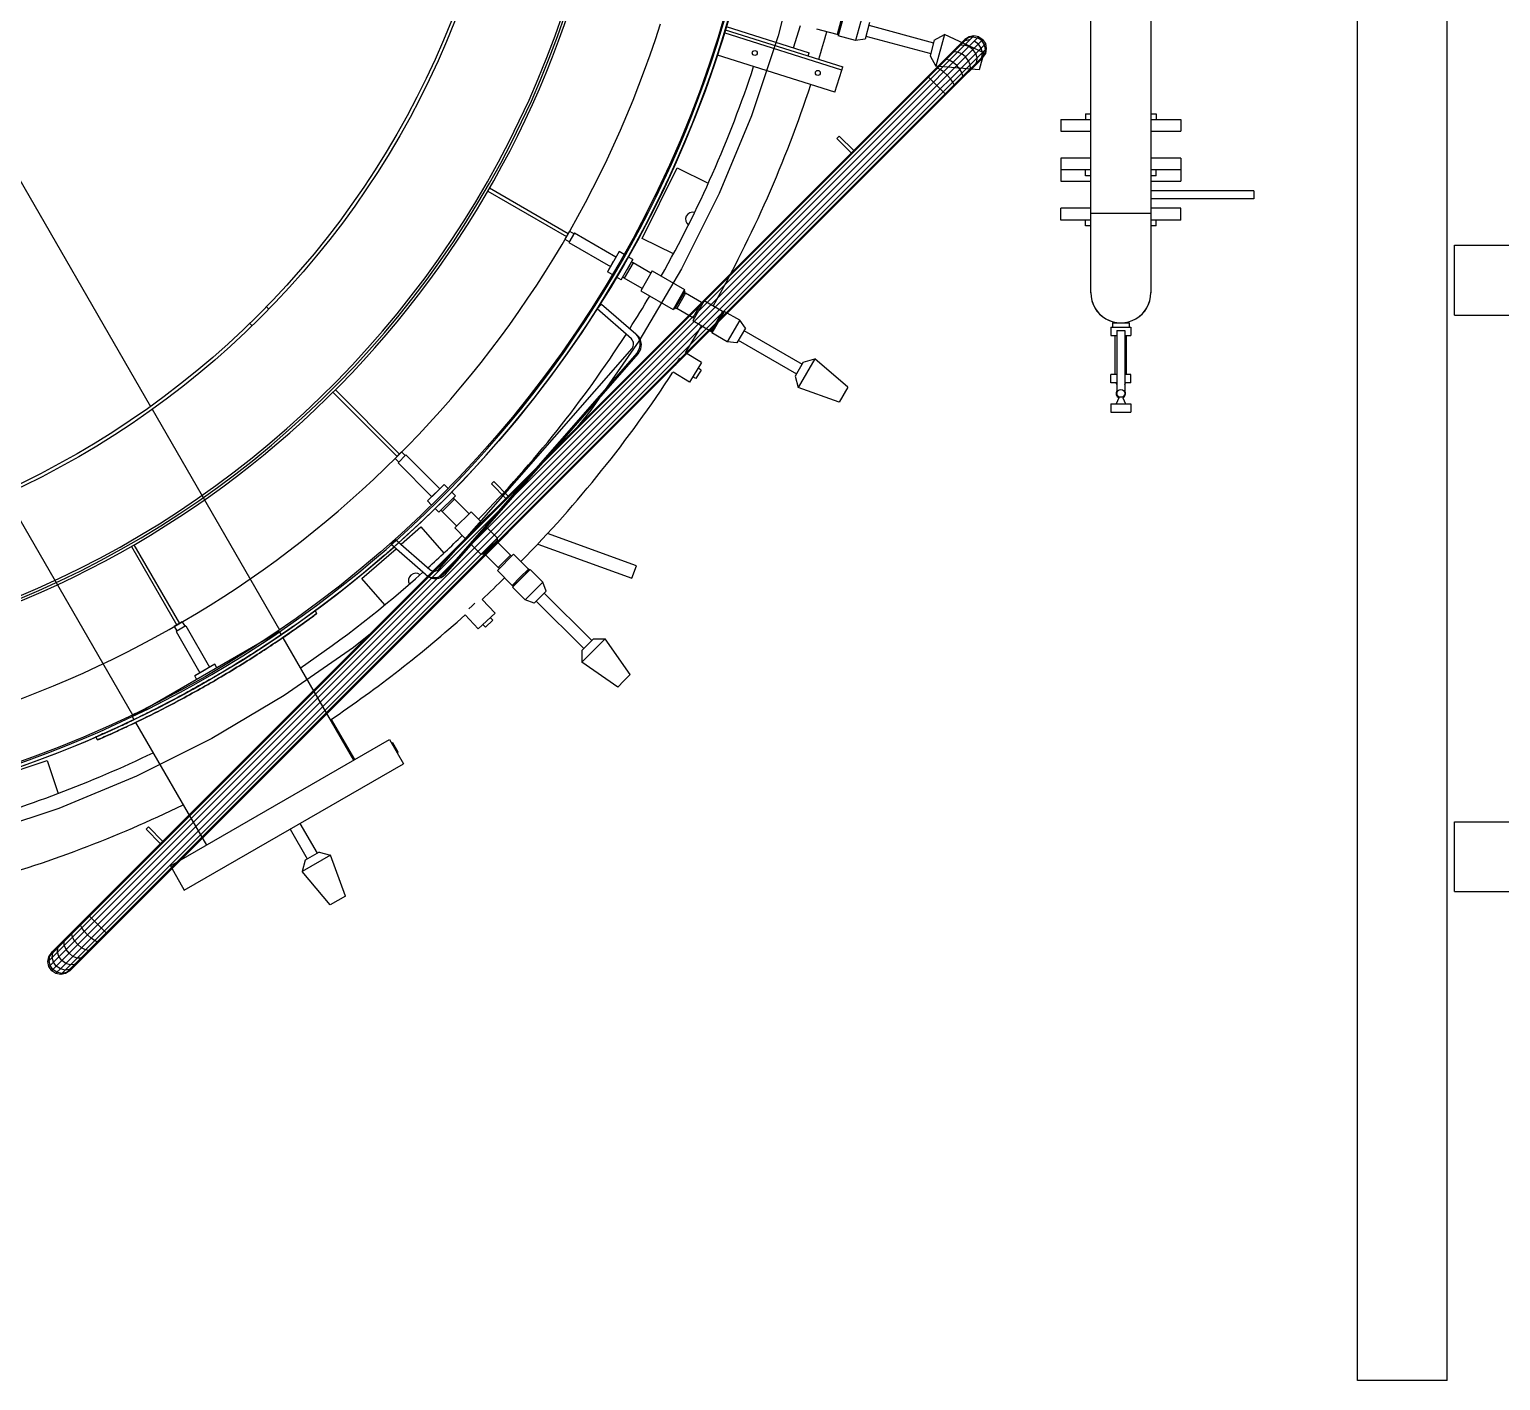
# Model space of a CAD drawing. Header units: metres. Extents: x 0 to 63075, y 0 to 44550.
# Drawn here: x 52849.9 to 53271.5, y 38538.7 to 38925.9 of the extents above; entities that cross this region are included whole.
import ezdxf

# ---------------------------------------------------------------- set-up
doc = ezdxf.new("R2010")
doc.units = ezdxf.units.M
doc.header["$LTSCALE"] = 75
for name, color, linetype in [('GSB', 7, 'Continuous'), ('ML6', 1, 'Continuous'), ('SDM', 7, 'Continuous'), ('SL1', 8, 'Continuous')]:
    doc.layers.add(name, color=color, linetype=linetype)
doc.styles.add('ROMANS', font='ROMANS.SHX')
doc.dimstyles.new('75___1-75', dxfattribs={"dimscale": 75, "dimtxt": 2.5, "dimasz": 2, "dimexe": 1.5, "dimexo": 1, "dimgap": 0.5, "dimtad": 1, "dimdec": 0, "dimzin": 12, "dimtxsty": 'ROMANS', "dimcen": 0, "dimclrd": 256, "dimclre": 256, "dimclrt": 3, "dimazin": 3, "dimtfac": 1, "dimtdec": 0, "dimtmove": 0, "dimatfit": 0, "dimfxl": 1, "dimlwd": -1, "dimlwe": -1, "dimarcsym": 0})

# ---------------------------------------------------------------- blocks, each defined once
blk = doc.blocks.new('A$C6bae614f')
at = {"layer": 'SL1'}
for p, q in [((368240.1, 35058.1), (368240.1, 33530)), ((368634.5, 31454.4), (368634.6, 34554.4)), ((368805.5, 31454.4), (368805.6, 34554.4)), ((368125.8, 33530), (368125.8, 34502.4)), ((365741.2, 34335.5), (366331.2, 33313.4)), ((367568.6, 34176.2), (367528.9, 34020.6)), ((367652.8, 34065.6), (367641.4, 34023.1)), ((367656.2, 34066.6), (367643.8, 34020.5)), ((367655.2, 34064.9), (367643.8, 34022.5)), ((367689.2, 34057.8), (367676.8, 34011.6)), ((367428.2, 34032.2), (367426.2, 34026.1)), ((367428, 34032.2), (367652.3, 33961.5)), ((367429.8, 34038.3), (367588.2, 33988.4)), ((367558.2, 33997.8), (367571.6, 34040.2)), ((367641.4, 34023.1), (367602.7, 34033.4)), ((367703.3, 34046.2), (367694.9, 34014.6)), ((367701.9, 34040.7), (367825.6, 34007.6)), ((367426.2, 34026.1), (367412.9, 33983.7)), ((367650.4, 33955.4), (367426.2, 34026.1)), ((367528.9, 34020.6), (367478.2, 33868.2)), ((367643.8, 34022.5), (367641.4, 34023.1)), ((367643.8, 34022.5), (367643.8, 34020.5)), ((367676.8, 34011.6), (367643.8, 34020.5)), ((367694.9, 34014.6), (367676.8, 34011.6)), ((367696.3, 34020.1), (367820.1, 33986.9)), ((367826.9, 34012.2), (367818.8, 33982.2)), ((367826.9, 34012.2), (367846.4, 34023.5)), ((367846.4, 34023.5), (367830.1, 33962.7)), ((367830.3, 33958.8), (367883.5, 34012)), ((367833.1, 33958.9), (367891.2, 34017.1)), ((367838, 33956.4), (367900.4, 34018.8)), ((367844.5, 33951.7), (367909.7, 34016.9)), ((367921.6, 33988.2), (367846.4, 34023.5)), ((367851.4, 33945.4), (367919.8, 34013.8)), ((367876.3, 34002.2), (367869.8, 33998.3)), ((367884.4, 34002.8), (367876.3, 34002.2)), ((367885.5, 34011.4), (367878.2, 34006.8)), ((367883.5, 34012), (367881.3, 34008.7)), ((367884.5, 34012.7), (367882.3, 34009.3)), ((367883.5, 34012), (367891.2, 34017.1)), ((367883.5, 34012), (367885.2, 34013.8)), ((367892.9, 34000.1), (367884.4, 34002.8)), ((367893.2, 34019), (367885.2, 34013.8)), ((367894.3, 34012.7), (367885.5, 34011.4)), ((367891.2, 34017.1), (367893.2, 34019)), ((367900.4, 34018.8), (367891.2, 34017.1)), ((367900.6, 33994.6), (367892.9, 34000.1)), ((367902.5, 34020.9), (367893.2, 34019)), ((367900.4, 34018.8), (367902.5, 34020.9)), ((367900.4, 34018.8), (367909.7, 34016.9)), ((367911.8, 34019), (367902.5, 34020.9)), ((367911, 34005), (367903.3, 34010.5)), ((367909.7, 34016.9), (367911.8, 34019)), ((367917.5, 34011.5), (367909.7, 34016.9)), ((367916.5, 33997.3), (367911, 34005)), ((367911.8, 34019), (367919.8, 34013.8)), ((367922.9, 34003.7), (367916.5, 33997.3)), ((367922.9, 34003.7), (367917.5, 34011.5)), ((367925, 34005.8), (367919.8, 34013.8)), ((367922.9, 34003.7), (367925, 34005.8)), ((367924.8, 33994.4), (367922.9, 34003.7)), ((367926.9, 33996.5), (367925, 34005.8)), ((367637, 33913.1), (367412.9, 33983.7)), ((367586.3, 33982.3), (367588.2, 33988.4)), ((367818.8, 33982.2), (367830.1, 33962.7)), ((367849.4, 33975.3), (367845.2, 33973.7)), ((367855.6, 33974), (367849.4, 33975.3)), ((367862.8, 33970), (367855.6, 33974)), ((367906.1, 33986.9), (367857.7, 33938.5)), ((367864.1, 33989.9), (367858.6, 33987.1)), ((367862.4, 33932), (367926.9, 33996.5)), ((367871.3, 33989.7), (367864.1, 33989.9)), ((367864.8, 33924.3), (367918, 33977.5)), ((367864.9, 33927.1), (367923.1, 33985.2)), ((367879.2, 33986.4), (367871.3, 33989.7)), ((367886.6, 33980.6), (367879.2, 33986.4)), ((367892.4, 33973.2), (367886.6, 33980.6)), ((367895.7, 33965.3), (367892.4, 33973.2)), ((367906.1, 33986.9), (367900.6, 33994.6)), ((367916.5, 33997.3), (367906.1, 33986.9)), ((367908.8, 33978.4), (367906.1, 33986.9)), ((367908.2, 33970.3), (367908.8, 33978.4)), ((367912.8, 33972.2), (367917.4, 33979.5)), ((367921.6, 33988.2), (367912.9, 33955.7)), ((367918.7, 33988.3), (367916.5, 33997.3)), ((367917.4, 33979.5), (367918.7, 33988.3)), ((367918, 33977.5), (367923.1, 33985.2)), ((367918, 33977.5), (367919.8, 33979.2)), ((367919.8, 33979.2), (367925, 33987.2)), ((367923.1, 33985.2), (367924.8, 33994.4)), ((367923.1, 33985.2), (367925, 33987.2)), ((367925, 33987.2), (367926.9, 33996.5)), ((367637, 33913.1), (367650.4, 33955.4)), ((367650.4, 33955.4), (367652.3, 33961.5)), ((367830.3, 33958.8), (367814.5, 33943)), ((367833.1, 33958.9), (367815.8, 33941.7)), ((367838, 33956.4), (367819.6, 33938)), ((367844.5, 33951.7), (367825.2, 33932.4)), ((367912.9, 33955.7), (367830.1, 33962.7)), ((367833.1, 33958.9), (367830.3, 33958.8)), ((367851.4, 33945.4), (367831.8, 33925.8)), ((367838, 33956.4), (367833.1, 33958.9)), ((367844.5, 33951.7), (367838, 33956.4)), ((367851.4, 33945.4), (367844.5, 33951.7)), ((367857.7, 33938.5), (367851.4, 33945.4)), ((367870, 33964), (367862.8, 33970)), ((367876, 33956.8), (367870, 33964)), ((367880, 33949.6), (367876, 33956.8)), ((367881.3, 33943.4), (367880, 33949.6)), ((367893.1, 33952.6), (367895.9, 33958.1)), ((367895.9, 33958.1), (367895.7, 33965.3)), ((367904.3, 33963.8), (367908.2, 33970.3)), ((366139.4, 32246.8), (367825.2, 33932.4)), ((366144.3, 32273), (367814.5, 33943)), ((366144.9, 32270.9), (367815.8, 33941.7)), ((366153.5, 32272), (367819.6, 33938)), ((367838.4, 33919.2), (366159.1, 32240)), ((366161.8, 32255.9), (367831.8, 33925.8)), ((367815.8, 33941.7), (367814.5, 33943)), ((367819.6, 33938), (367815.8, 33941.7)), ((367844, 33913.6), (367819.6, 33938)), ((367857.7, 33938.5), (367838.4, 33919.2)), ((367862.4, 33932), (367844, 33913.6)), ((367864.9, 33927.1), (367847.7, 33909.9)), ((367849, 33908.5), (367864.8, 33924.3)), ((367862.4, 33932), (367857.7, 33938.5)), ((367864.9, 33927.1), (367862.4, 33932)), ((367864.8, 33924.3), (367864.9, 33927.1)), ((367879.7, 33939.2), (367881.3, 33943.4)), ((367844, 33913.6), (366159.8, 32229.5)), ((366171.1, 32233.3), (367847.7, 33909.9)), ((366178.8, 32238.4), (367849, 33908.5)), ((367847.7, 33909.9), (367844, 33913.6)), ((367849, 33908.5), (367847.7, 33909.9)), ((367478.2, 33868.2), (367416.7, 33719.8)), ((368068.6, 33861), (368125.8, 33861)), ((368068.6, 33861), (368068.6, 33838.6)), ((368115.5, 33871.9), (368125.8, 33871.9)), ((368115.5, 33871.9), (368115.5, 33861)), ((368240.1, 33871.9), (368250.4, 33871.9)), ((368240.1, 33861), (368297.2, 33861)), ((368250.4, 33871.9), (368250.4, 33861)), ((368297.2, 33861), (368297.2, 33838.6)), ((368068.6, 33838.6), (368125.8, 33838.6)), ((368240.1, 33838.6), (368297.2, 33838.6)), ((367645.5, 33829.3), (367641, 33824.8)), ((367641, 33824.8), (367668.6, 33797.1)), ((367673.1, 33801.6), (367645.5, 33829.3)), ((368125.8, 33787.1), (368068.6, 33787.1)), ((368068.6, 33787.1), (368068.6, 33743.1)), ((368297.2, 33787.1), (368240.1, 33787.1)), ((368297.2, 33787.1), (368297.2, 33743.1)), ((367269.6, 33634.1), (367336, 33768.6)), ((367336, 33768.6), (367395.7, 33739.2)), ((368125.8, 33764.7), (368068.6, 33764.7)), ((368115.5, 33753.8), (368115.5, 33764.7)), ((368125.8, 33753.8), (368115.5, 33753.8)), ((368297.2, 33764.7), (368240.1, 33764.7)), ((368250.4, 33753.8), (368240.1, 33753.8)), ((368250.4, 33753.8), (368250.4, 33764.7)), ((366974.9, 33724.2), (367125.2, 33637.5)), ((367128.3, 33643), (366978.1, 33729.7)), ((367416.7, 33719.8), (367344.8, 33576.2)), ((368068.6, 33743.1), (368125.8, 33743.1)), ((368240.1, 33743.1), (368297.2, 33743.1)), ((368436.9, 33724.8), (368240.1, 33724.8)), ((368436.9, 33724.8), (368436.9, 33709.8)), ((368125.8, 33691.5), (368068.6, 33691.5)), ((368068.6, 33669.2), (368068.6, 33691.5)), ((368436.9, 33709.8), (368240.1, 33709.8)), ((368297.2, 33691.5), (368240.1, 33691.5)), ((368297.2, 33669.2), (368297.2, 33691.5)), ((368125.8, 33669.2), (368068.6, 33669.2)), ((368115.5, 33658.2), (368115.5, 33669.2)), ((368125.8, 33682), (368240.1, 33682)), ((368297.2, 33669.2), (368240.1, 33669.2)), ((368250.4, 33658.2), (368250.4, 33669.2)), ((367130.8, 33648), (367122.1, 33632.8)), ((367140.5, 33644.6), (367129.8, 33626.2)), ((367130.8, 33648), (367139.5, 33643)), ((367140.5, 33644.6), (367219.5, 33599)), ((368125.8, 33658.2), (368115.5, 33658.2)), ((368250.4, 33658.2), (368240.1, 33658.2)), ((367122.1, 33632.8), (367130.7, 33627.8)), ((367129.8, 33626.2), (367208.9, 33580.5)), ((367225.3, 33609), (367203.1, 33570.5)), ((367234.8, 33603.6), (367225.3, 33609)), ((367329.3, 33604.6), (367269.6, 33634.1)), ((368820, 33620.9), (369310.5, 33620.9)), ((368820, 33487.9), (368820, 33620.9)), ((367214.2, 33589.7), (367203.1, 33570.5)), ((367229.5, 33555.2), (367251.8, 33593.7)), ((367252, 33587.2), (367235.3, 33558.3)), ((367251.8, 33593.7), (367240.6, 33574.5)), ((367251.8, 33593.7), (367243, 33598.8)), ((367252, 33587.2), (367249, 33589)), ((367251.8, 33593.7), (367251.8, 33593.7)), ((367286, 33567.6), (367252, 33587.2)), ((367212.5, 33565), (367203.1, 33570.5)), ((367203.1, 33570.5), (367203.1, 33570.5)), ((367229.5, 33555.2), (367220.7, 33560.3)), ((367235.3, 33558.3), (367232.3, 33560)), ((367269.3, 33538.7), (367235.3, 33558.3)), ((367344.8, 33576.2), (367262.9, 33438)), ((367288.5, 33572.1), (367266.7, 33534.2)), ((367288.5, 33572.1), (367350.3, 33536.6)), ((367266.7, 33534.2), (367328.3, 33498.5)), ((367350.3, 33536.6), (367328.3, 33498.5)), ((367350.9, 33532.8), (367331.9, 33499.8)), ((367352.3, 33529.3), (367335.6, 33500.3)), ((367349.6, 33530.6), (367352.3, 33529.3)), ((367350.9, 33532.8), (367350.3, 33536.6)), ((367382.7, 33511.8), (367352.3, 33529.3)), ((366557, 33499.3), (366552.5, 33503.8)), ((367183.5, 33499.4), (367191.9, 33508.9)), ((367248.9, 33442.2), (367183.5, 33499.4)), ((367191.9, 33508.9), (367257.2, 33451.7)), ((367331.9, 33499.8), (367328.3, 33498.5)), ((367333.1, 33502), (367335.6, 33500.3)), ((367366, 33482.8), (367335.6, 33500.3)), ((367387.9, 33514.8), (367365.9, 33476.7)), ((367382.7, 33511.8), (367366, 33482.8)), ((367385.1, 33510), (367382.7, 33511.8)), ((367422.5, 33494.8), (367387.9, 33514.8)), ((367422.5, 33494.8), (367400.5, 33456.7)), ((367426.1, 33494.9), (367402.3, 33453.6)), ((367424.7, 33493.6), (367422.5, 33494.8)), ((367424.7, 33493.6), (367426.1, 33494.9)), ((367455.7, 33477.9), (367426.1, 33494.9)), ((366520.7, 33472), (366525.2, 33467.5)), ((367400.5, 33456.7), (367365.9, 33476.7)), ((367368.7, 33481.6), (367366, 33482.8)), ((367424.7, 33493.6), (367402.7, 33455.5)), ((367455.7, 33477.9), (367431.8, 33436.5)), ((367466.4, 33463), (367455.7, 33477.9)), ((368167, 33472.8), (368198.8, 33472.8)), ((368167, 33472.8), (368167, 33464.8)), ((368198.8, 33472.8), (368198.8, 33464.8)), ((368820, 33487.9), (369310.5, 33487.9)), ((367257.2, 33451.7), (367259.4, 33449.9)), ((367402.7, 33455.5), (367400.5, 33456.7)), ((367402.7, 33455.5), (367402.3, 33453.6)), ((367431.8, 33436.5), (367402.3, 33453.6)), ((367466.4, 33463), (367450, 33434.7)), ((367452.9, 33439.6), (367563.8, 33375.5)), ((367463.5, 33458.1), (367574.5, 33394.1)), ((368163.9, 33464.8), (368202, 33464.8)), ((368163.9, 33464.8), (368163.9, 33448.9)), ((368163.9, 33448.9), (368175.4, 33448.9)), ((368172.2, 33374.3), (368172.2, 33448.9)), ((368175.4, 33458.3), (368190.4, 33458.3)), ((368175.4, 33458.3), (368175.4, 33338.3)), ((368190.4, 33458.3), (368190.4, 33338.3)), ((368190.4, 33448.9), (368202, 33448.9)), ((368193.6, 33374.3), (368193.6, 33448.9)), ((368202, 33464.8), (368202, 33448.9)), ((366882.2, 33003.6), (367250.1, 33424.3)), ((367259.6, 33415.9), (366891.8, 32995.3)), ((366893.9, 32993.4), (367261.8, 33414)), ((367262.9, 33438), (367171.2, 33306.1)), ((367382.6, 33397.1), (367352, 33416)), ((367450, 33434.7), (367431.8, 33436.5)), ((367340.8, 33405.5), (367332.4, 33391.9)), ((367382.6, 33397.1), (367359.5, 33359.7)), ((367382.1, 33382.9), (367376.2, 33386.6)), ((367382.1, 33382.9), (367377, 33374.7)), ((367576.9, 33398.2), (367561.4, 33371.3)), ((367598.7, 33404.1), (367567.2, 33349.5)), ((367576.9, 33398.2), (367598.7, 33404.1)), ((367662.2, 33350.5), (367598.7, 33404.1)), ((367359.5, 33359.7), (367328.4, 33378.9)), ((367371.9, 33366.5), (367366, 33370.1)), ((367377, 33374.7), (367371.9, 33366.5)), ((367561.4, 33371.3), (367567.2, 33349.5)), ((368175.4, 33374.3), (368163.9, 33374.3)), ((368163.9, 33358.5), (368163.9, 33374.3)), ((368175.4, 33358.5), (368163.9, 33358.5)), ((368175.4, 33355.4), (368174, 33358.5)), ((368202, 33374.3), (368190.4, 33374.3)), ((368202, 33358.5), (368190.4, 33358.5)), ((368190.4, 33355.4), (368191.8, 33358.5)), ((368202, 33358.5), (368202, 33374.3)), ((366679.4, 33340.6), (366802.1, 33217.9)), ((366806.6, 33222.4), (366683.9, 33345.1)), ((367645.4, 33321.4), (367567.2, 33349.5)), ((367662.2, 33350.5), (367645.4, 33321.4)), ((368179.3, 33330.1), (368174, 33318.2)), ((368186.5, 33330.1), (368191.8, 33318.2)), ((366334.4, 33307.9), (366577.4, 32887)), ((367171.2, 33306.1), (367145.1, 33273.6)), ((368163.9, 33318.2), (368202, 33318.2)), ((368163.9, 33318.2), (368163.9, 33302.3)), ((368163.9, 33302.3), (368202, 33302.3)), ((368202, 33318.2), (368202, 33302.3)), ((366804.1, 33220.4), (366798, 33214.2)), ((366798, 33214.2), (366805, 33207.1)), ((366818.7, 33220.8), (366803.7, 33205.8)), ((366810.3, 33226.5), (366804.1, 33220.4)), ((366810.3, 33226.5), (366817.4, 33219.5)), ((366818.7, 33220.8), (366883.3, 33156.2)), ((366803.7, 33205.8), (366868.2, 33141.2)), ((366891.5, 33164.4), (366860, 33133)), ((366899.2, 33156.7), (366891.5, 33164.4)), ((366986.3, 33170.1), (366981.8, 33165.6)), ((366981.8, 33165.6), (367009.4, 33138)), ((367013.9, 33142.5), (366986.3, 33170.1)), ((366054, 33146), (366297, 32725.1)), ((366860.1, 33133), (366860, 33133)), ((366875.8, 33148.7), (366860, 33133)), ((366867.7, 33125.3), (366860, 33133)), ((366881.6, 33111.4), (366913.1, 33142.9)), ((366911.6, 33136.5), (366888, 33112.9)), ((366913.1, 33142.9), (366897.3, 33127.1)), ((366913.1, 33142.9), (366905.9, 33150)), ((366911.6, 33136.5), (366909.2, 33139)), ((366939.4, 33108.7), (366911.6, 33136.5)), ((366913.1, 33142.9), (366913.1, 33142.9)), ((366881.6, 33111.4), (366874.5, 33118.6)), ((366888, 33112.9), (366885.5, 33115.3)), ((366915.7, 33085.1), (366888, 33112.9)), ((366943, 33112.4), (366912.1, 33081.5)), ((366943, 33112.4), (366961.4, 33094.1)), ((366809.4, 33050.5), (366847.3, 33083.7)), ((366847.3, 33083.7), (366891.2, 33033.7)), ((366912.1, 33081.5), (366932.4, 33061)), ((366972.4, 33083.1), (366993.4, 33062.2)), ((366294.7, 33046.4), (366381.5, 32896.2)), ((366387, 32899.4), (366300.2, 33049.6)), ((366790.5, 33050.1), (366798.9, 33059.6)), ((366855.9, 32992.9), (366790.5, 33050.1)), ((366798.9, 33059.6), (366864.3, 33002.4)), ((366943.4, 33050), (366962.3, 33031)), ((366993.4, 33062.2), (366962.3, 33031)), ((366993.6, 33054.5), (366969.9, 33030.9)), ((366993.1, 33058.3), (366979.6, 33044.9)), ((366991.3, 33056.5), (366993.6, 33054.5)), ((366993.1, 33058.3), (366993.4, 33062.2)), ((367018.3, 33029.8), (366993.6, 33054.5)), ((367070.2, 33050.9), (367249.8, 32985.5)), ((367258.4, 33009.4), (367089, 33071)), ((366734.5, 32984.8), (366799.7, 33042)), ((366966.2, 33031.4), (366962.3, 33031)), ((366979.6, 33044.9), (366966.2, 33031.4)), ((366968, 33033.2), (366969.9, 33030.9)), ((366994.7, 33006.2), (366969.9, 33030.9)), ((367024.2, 33031.4), (366993.1, 33000.3)), ((367018.3, 33029.8), (366994.7, 33006.2)), ((367020.2, 33027.5), (367018.3, 33029.8)), ((367052.5, 33003.1), (367024.2, 33031.4)), ((366858, 32991), (366855.9, 32992.9)), ((367021.3, 32972), (366993.1, 33000.3)), ((366997, 33004.2), (366994.7, 33006.2)), ((367056, 33002.3), (367022.2, 32968.5)), ((367052.5, 33003.1), (367036.9, 32987.6)), ((367054.2, 33001.4), (367038.7, 32985.8)), ((367054.2, 33001.4), (367052.5, 33003.1)), ((367054.2, 33001.4), (367056, 33002.3)), ((367080.1, 32978.1), (367056, 33002.3)), ((367249.8, 32985.5), (367258.4, 33009.4)), ((366778.4, 32934.8), (366734.5, 32984.8)), ((367036.9, 32987.6), (367021.3, 32972)), ((367023.1, 32970.3), (367021.3, 32972)), ((367023.1, 32970.3), (367022.2, 32968.5)), ((367046.3, 32944.4), (367022.2, 32968.5)), ((367038.7, 32985.8), (367023.1, 32970.3)), ((367080.1, 32978.1), (367046.3, 32944.4)), ((367086.5, 32961), (367080.1, 32978.1)), ((366945.2, 32933.1), (366938.7, 32927)), ((366950.4, 32938), (366945.2, 32933.1)), ((366988.6, 32919), (366963.9, 32945.2)), ((367063.4, 32937.9), (367046.3, 32944.4)), ((367086.5, 32961), (367063.4, 32937.9)), ((367067.4, 32941.9), (367158, 32851.3)), ((367082.5, 32957), (367173.2, 32866.5)), ((366648.6, 32918.2), (366645.4, 32923.7)), ((366956.6, 32888.9), (366931.5, 32915.5)), ((366988.6, 32919), (366956.6, 32888.9)), ((366984.4, 32905.5), (366970.4, 32892.2)), ((366984.4, 32905.5), (366979.6, 32910.6)), ((366296.2, 32721.7), (366576.8, 32883.7)), ((366391.6, 32902.4), (366376.5, 32893.7)), ((366376.5, 32893.7), (366381.5, 32885)), ((366398.3, 32894.7), (366379.9, 32884.1)), ((366379.9, 32884.1), (366425.5, 32805)), ((366391.6, 32902.4), (366396.7, 32893.8)), ((366398.3, 32894.7), (366444, 32815.6)), ((366576.8, 32883.7), (366580.3, 32877.5)), ((366577.4, 32887), (366577.4, 32887)), ((366750.9, 32879.4), (366718.4, 32853.3)), ((366970.4, 32892.2), (366965.6, 32897.3)), ((366583.5, 32872.1), (366718.4, 32638.2)), ((366718.4, 32853.3), (366586.5, 32761.7)), ((367199.1, 32869.9), (367154.6, 32825.3)), ((367176.6, 32869.9), (367154.6, 32847.9)), ((367176.6, 32869.9), (367199.1, 32869.9)), ((367246.6, 32801.7), (367199.1, 32869.9)), ((366454, 32821.4), (366415.5, 32799.2)), ((366457.7, 32814.9), (366454, 32821.4)), ((367154.6, 32847.9), (367154.6, 32825.3)), ((367222.8, 32777.9), (367154.6, 32825.3)), ((366434.7, 32810.3), (366415.5, 32799.2)), ((366419.2, 32792.7), (366415.5, 32799.2)), ((366415.5, 32799.2), (366415.5, 32799.2)), ((367246.6, 32801.7), (367234.7, 32789.8)), ((367234.7, 32789.8), (367222.8, 32777.9)), ((366586.5, 32761.7), (366448.3, 32679.7)), ((366296.2, 32721.7), (366299.5, 32715.8)), ((366297, 32725.1), (366297, 32725.1)), ((366302.7, 32710.4), (366437.8, 32476.2)), ((366676, 32716.3), (366720.4, 32639.4)), ((366230.1, 32677.2), (366226.9, 32682.7)), ((366448.3, 32679.7), (366304.7, 32607.8)), ((366369, 32436.5), (366787.3, 32678)), ((366787.3, 32678), (366814, 32631.7)), ((366793.7, 32671.2), (366791.8, 32670.2)), ((366804, 32653.4), (366793.7, 32671.2)), ((366802.1, 32652.3), (366804, 32653.4)), ((365991.7, 32589.8), (366133.7, 32638)), ((366133.7, 32638), (366155.1, 32574.9)), ((366395.7, 32390.3), (366814, 32631.7)), ((366304.7, 32607.8), (366156.3, 32546.4)), ((366156.3, 32546.4), (366003.9, 32495.7)), ((366616.1, 32517.5), (366649, 32460.7)), ((368820, 32520.9), (369310.5, 32520.9)), ((368820, 32387.9), (368820, 32520.9)), ((366327.1, 32511), (366322.6, 32506.5)), ((366322.6, 32506.5), (366350.2, 32478.8)), ((366354.7, 32483.3), (366327.1, 32511)), ((366597.6, 32506.8), (366630.4, 32450)), ((366674.9, 32457.3), (366620.4, 32425.8)), ((366653.1, 32463.1), (366626.2, 32447.6)), ((366653.1, 32463.1), (366674.9, 32457.3)), ((366703.1, 32379.1), (366674.9, 32457.3)), ((366369, 32436.5), (366395.7, 32390.3)), ((366626.2, 32447.6), (366620.4, 32425.8)), ((366674, 32362.3), (366620.4, 32425.8)), ((366703.1, 32379.1), (366674, 32362.3)), ((368820, 32387.9), (369310.5, 32387.9)), ((366197.4, 32323.4), (366197.5, 32326.2)), ((366199.9, 32318.4), (366197.4, 32323.4)), ((366204.6, 32312), (366199.9, 32318.4)), ((366214.6, 32340.6), (366213.3, 32341.9)), ((366218.3, 32336.8), (366214.6, 32340.6)), ((366247.8, 32307.4), (366218.3, 32336.8)), ((366166.4, 32292.4), (366169.2, 32297.8)), ((366166.6, 32285.1), (366166.4, 32292.4)), ((366181, 32307), (366182.6, 32311.2)), ((366182.4, 32300.9), (366181, 32307)), ((366186.3, 32293.6), (366182.4, 32300.9)), ((366192.4, 32286.5), (366186.3, 32293.6)), ((366211, 32305.1), (366204.6, 32312)), ((366217.9, 32298.8), (366211, 32305.1)), ((366224.3, 32294), (366217.9, 32298.8)), ((366229.3, 32291.5), (366224.3, 32294)), ((366232, 32291.7), (366229.3, 32291.5)), ((366135.4, 32253.9), (366137.3, 32263.3)), ((366137.3, 32263.3), (366142.6, 32271.2)), ((366139.2, 32265.2), (366137.3, 32263.3)), ((366137.5, 32256), (366153.5, 32272)), ((366137.5, 32256), (366139.2, 32265.2)), ((366144.3, 32273), (366139.2, 32265.2)), ((366139.2, 32265.2), (366144.9, 32270.9)), ((366142.6, 32271.2), (366144.3, 32273)), ((366142.6, 32271.2), (366143.6, 32271.9)), ((366143.6, 32262.1), (366144.9, 32270.9)), ((366145.9, 32253.2), (366143.6, 32262.1)), ((366144.9, 32270.9), (366149.6, 32278.2)), ((366153.5, 32272), (366154.1, 32280.1)), ((366156.2, 32263.5), (366153.5, 32272)), ((366154.1, 32280.1), (366158, 32286.6)), ((366161.8, 32255.9), (366156.2, 32263.5)), ((366169.9, 32277.2), (366166.6, 32285.1)), ((366175.7, 32269.8), (366169.9, 32277.2)), ((366183.1, 32264), (366175.7, 32269.8)), ((366191, 32260.7), (366183.1, 32264)), ((366198.3, 32260.5), (366191, 32260.7)), ((366199.5, 32280.4), (366192.4, 32286.5)), ((366203.7, 32263.3), (366198.3, 32260.5)), ((366206.8, 32276.5), (366199.5, 32280.4)), ((366212.9, 32275.2), (366206.8, 32276.5)), ((366217.1, 32276.7), (366212.9, 32275.2)), ((366137.5, 32256), (366135.4, 32253.9)), ((366137.3, 32244.6), (366135.4, 32253.9)), ((366139.4, 32246.8), (366137.3, 32244.6)), ((366142.6, 32236.7), (366137.3, 32244.6)), ((366139.4, 32246.8), (366137.5, 32256)), ((366144.8, 32238.9), (366139.4, 32246.8)), ((366144.8, 32238.9), (366142.6, 32236.7)), ((366150.5, 32231.4), (366142.6, 32236.7)), ((366144.8, 32238.9), (366151.3, 32245.4)), ((366152.7, 32233.6), (366144.8, 32238.9)), ((366151.3, 32245.4), (366145.9, 32253.2)), ((366152.7, 32233.6), (366150.5, 32231.4)), ((366159.8, 32229.5), (366150.5, 32231.4)), ((366151.3, 32245.4), (366161.8, 32255.9)), ((366159.1, 32240), (366151.3, 32245.4)), ((366159.1, 32240), (366152.7, 32233.6)), ((366161.9, 32231.6), (366152.7, 32233.6)), ((366168, 32237.7), (366159.1, 32240)), ((366169.2, 32231.4), (366159.8, 32229.5)), ((366169.4, 32250.3), (366161.8, 32255.9)), ((366171.1, 32233.3), (366161.9, 32231.6)), ((366176.8, 32239), (366168, 32237.7)), ((366177.1, 32236.7), (366169.2, 32231.4)), ((366171.1, 32233.3), (366169.2, 32231.4)), ((366177.9, 32247.6), (366169.4, 32250.3)), ((366178.8, 32238.4), (366171.1, 32233.3)), ((366184.1, 32243.7), (366176.8, 32239)), ((366177.1, 32236.7), (366178.8, 32238.4)), ((366186, 32248.3), (366177.9, 32247.6)), ((366192.5, 32252.1), (366186, 32248.3)), ((368805.5, 31454.4), (368634.5, 31454.4))]:
    blk.add_line(p, q, dxfattribs=at)
for centre, radius in [((365370, 34654.5), 2150), ((365370, 34654.5), 2140.5), ((365370, 34654.5), 1656.4), ((365370, 34654.5), 1650), ((367484.3, 33987.9), 4.76), ((367604.7, 33949.9), 4.76), ((368182.9, 33338.3), 7.5)]:
    blk.add_circle(centre, radius, dxfattribs=at)
for centre, radius, start, end in [((365370, 34654.5), 1855, 162.2003, 358.2326), ((365370, 34654.5), 2150, 171.443, 355.4647), ((365370, 34654.5), 1845.2, 270.072, 358.2233), ((365370, 34654.5), 1850, 270.0718, 358.2279), ((365370, 34654.5), 2143.5, 286.3021, 345.1114), ((365370, 34654.5), 2028.5, 287.2423, 342.472), ((365370, 34654.5), 2337.1, 343.1208, 344.4588), ((365370, 34654.5), 2222.8, 330.5628, 341.8434), ((365370, 34654.5), 2337.1, 330.5375, 341.8754), ((367365.6, 33670.4), 13.5, 73.0797, 234.4166), ((365370, 34654.5), 2222.8, 327.5478, 329.4335), ((368182.9, 33530), 57.2, 179.4622, 0.534), ((368182.9, 33530), 57.1, 179.9981, 359.9981), ((365370, 34654.5), 2337.1, 327.9987, 329.4588), ((365370, 34654.5), 2222.8, 315.5628, 327.2168), ((365370, 34654.5), 2337.1, 315.5375, 326.9199), ((368182.9, 33338.3), 9, 146.4408, 246.202), ((368182.9, 33338.3), 9, 293.7943, 33.5554), ((365370, 34654.5), 2222.8, 312.1132, 314.4335), ((365370, 34654.5), 2222.8, 304.1175, 311.7835), ((366837, 32981.6), 13.5, 50.5796, 211.9166), ((365370, 34654.5), 2337.1, 312.9987, 314.4588), ((365370, 34654.5), 2337.1, 303.9157, 311.9199), ((365483.5, 34393.8), 1865.7, 293.4824, 293.702), ((365370, 34654.5), 2222.8, 285.5628, 295.7587), ((365484.5, 34391.8), 1869.7, 293.5014, 293.7191), ((365370, 34654.5), 2337.1, 285.5375, 295.9664)]:
    blk.add_arc(centre, radius, start, end, dxfattribs=at)
for centre, major_axis, start_param, end_param in [((367240.5, 33432.6), (8.36, 9.56), 4.712389, 6.283185), ((367240.5, 33432.6), (16.7, 19.1), 4.712389, 6.283185), ((367242.6, 33430.8), (16.7, 19.1), 4.712389, 6.283185), ((366872.7, 33012), (-16.7, -19.1), 0, 1.570796), ((366874.8, 33010.1), (-16.7, -19.1), 0, 1.570796), ((366872.7, 33012), (-8.36, -9.56), 0, 1.570796)]:
    blk.add_ellipse(centre, major_axis=major_axis, ratio=0.999901, start_param=start_param, end_param=end_param, dxfattribs=at)
for points, knots in [([(366645.5, 32923.7), (366645.7, 32923.9), (366640.6, 32920.1), (366630.5, 32912.8), (366625.5, 32909.2), (366619.3, 32904.7), (366612, 32899.5), (366604.7, 32894.4), (366596.4, 32888.6), (366587.6, 32882.5), (366574.3, 32873.4), (366558.3, 32862.6), (366540.5, 32851), (366528.6, 32843.3), (366515.9, 32835.3), (366502.8, 32827.2), (366489.8, 32819.1), (366476.3, 32810.9), (366462.9, 32803), (366456.2, 32799.1), (366449.6, 32795.2), (366443, 32791.4), (366416.6, 32776.2), (366388.3, 32760.7), (366361.9, 32747), (366348.6, 32740.1), (366335.9, 32733.6), (366324.1, 32727.8), (366312.2, 32721.9), (366301.3, 32716.7), (366291.6, 32712), (366277, 32705.1), (366263.7, 32699), (366253.3, 32694.3), (366246.3, 32691.2), (366240.6, 32688.7), (366236.4, 32686.8), (366232.1, 32684.9), (366229.3, 32683.7), (366227.9, 32683.1), (366227.2, 32682.8), (366226.9, 32682.7), (366226.9, 32682.7)], [728.405195, 728.405195, 728.405195, 728.405195, 819.471236, 819.471236, 819.471236, 864.997312, 864.997312, 864.997312, 910.523387, 910.523387, 910.523387, 978.809285, 978.809285, 978.809285, 1024.333216, 1024.333216, 1024.333216, 1069.857147, 1069.857147, 1069.857147, 1092.619113, 1092.619113, 1092.619113, 1183.675586, 1183.675586, 1183.675586, 1229.203822, 1229.203822, 1229.203822, 1274.732058, 1274.732058, 1274.732058, 1343.02185, 1343.02185, 1343.02185, 1388.548378, 1388.548378, 1388.548378, 1434.074906, 1434.074906, 1434.074906, 1456.83817, 1456.83817, 1456.83817, 1456.83817]), ([(366230.1, 32677.2), (366229.8, 32677.1), (366235.6, 32679.6), (366247, 32684.6), (366252.6, 32687.1), (366259.7, 32690.3), (366267.8, 32694), (366275.9, 32697.7), (366285, 32702), (366294.7, 32706.6), (366309.3, 32713.5), (366326.6, 32721.9), (366345.6, 32731.5), (366358.2, 32737.9), (366371.6, 32744.9), (366385.1, 32752.1), (366398.7, 32759.3), (366412.5, 32766.9), (366426.1, 32774.5), (366432.8, 32778.3), (366439.6, 32782.1), (366446.1, 32785.9), (366472.5, 32801.1), (366500.1, 32817.8), (366525.3, 32833.8), (366537.8, 32841.8), (366549.8, 32849.6), (366560.8, 32856.8), (366571.8, 32864.1), (366581.9, 32870.9), (366590.7, 32877), (366604.1, 32886.2), (366616, 32894.6), (366625.3, 32901.2), (366631.5, 32905.7), (366636.5, 32909.4), (366640.3, 32912.1), (366644.1, 32914.8), (366646.5, 32916.6), (366647.7, 32917.5), (366648.3, 32918), (366648.6, 32918.2), (366648.7, 32918.2)], [0, 0, 0, 0, 91.052566, 91.052566, 91.052566, 136.578848, 136.578848, 136.578848, 182.105131, 182.105131, 182.105131, 250.397105, 250.397105, 250.397105, 295.925088, 295.925088, 295.925088, 341.453071, 341.453071, 341.453071, 364.217062, 364.217062, 364.217062, 455.264468, 455.264468, 455.264468, 500.788172, 500.788172, 500.788172, 546.311875, 546.311875, 546.311875, 614.600625, 614.600625, 614.600625, 660.126458, 660.126458, 660.126458, 705.652292, 705.652292, 705.652292, 728.40132, 728.40132, 728.40132, 728.40132]), ([(366648.7, 32918.2), (366648.9, 32918.4), (366643.8, 32914.6), (366633.7, 32907.3), (366628.7, 32903.7), (366622.4, 32899.2), (366615.1, 32894), (366607.9, 32888.9), (366599.6, 32883.1), (366590.7, 32877), (366577.5, 32867.9), (366561.5, 32857.1), (366543.6, 32845.6), (366531.8, 32837.9), (366519.1, 32829.8), (366506, 32821.7), (366492.9, 32813.6), (366479.4, 32805.4), (366466.1, 32797.6), (366459.4, 32793.6), (366452.7, 32789.7), (366446.1, 32785.9), (366419.8, 32770.7), (366391.4, 32755.2), (366365, 32741.5), (366351.8, 32734.6), (366339, 32728.2), (366327.2, 32722.3), (366315.4, 32716.5), (366304.5, 32711.2), (366294.7, 32706.6), (366280.1, 32699.6), (366266.9, 32693.6), (366256.5, 32688.9), (366249.5, 32685.7), (366243.8, 32683.2), (366239.5, 32681.3), (366235.3, 32679.4), (366232.5, 32678.2), (366231.1, 32677.6), (366230.4, 32677.3), (366230.1, 32677.2), (366230.1, 32677.2)], [-728.429096, -728.429096, -728.429096, -728.429096, -637.363541, -637.363541, -637.363541, -591.837708, -591.837708, -591.837708, -546.311875, -546.311875, -546.311875, -478.02632, -478.02632, -478.02632, -432.502617, -432.502617, -432.502617, -386.978914, -386.978914, -386.978914, -364.217062, -364.217062, -364.217062, -273.161097, -273.161097, -273.161097, -227.633114, -227.633114, -227.633114, -182.105131, -182.105131, -182.105131, -113.815707, -113.815707, -113.815707, -68.289424, -68.289424, -68.289424, -22.763141, -22.763141, -22.763141, 0, 0, 0, 0]), ([(366639.6, 32919.4), (366637.2, 32917.7), (366634.2, 32915.5), (366630.5, 32912.8), (366625.5, 32909.2), (366619.3, 32904.7), (366612, 32899.5), (366604.7, 32894.4), (366596.4, 32888.6), (366587.6, 32882.5), (366585.2, 32880.9), (366582.8, 32879.2), (366580.3, 32877.5)], [-670.696517, -670.696517, -670.696517, -670.696517, -637.368369, -637.368369, -637.368369, -591.843011, -591.843011, -591.843011, -546.317653, -546.317653, -546.317653, -534.261778, -534.261778, -534.261778, -534.261778]), ([(366642.7, 32913.9), (366640.4, 32912.1), (366637.4, 32910), (366633.7, 32907.3), (366628.7, 32903.7), (366622.4, 32899.2), (366615.1, 32894), (366607.9, 32888.9), (366599.6, 32883.1), (366590.7, 32877), (366588.4, 32875.4), (366586, 32873.8), (366583.5, 32872)], [786.3237, 786.3237, 786.3237, 786.3237, 819.465448, 819.465448, 819.465448, 864.990568, 864.990568, 864.990568, 910.515688, 910.515688, 910.515688, 922.571456, 922.571456, 922.571456, 922.571456]), ([(366583.5, 32872.1), (366586, 32873.8), (366588.4, 32875.4), (366590.8, 32877), (366604.1, 32886.2), (366616, 32894.6), (366625.3, 32901.2), (366631.5, 32905.7), (366636.5, 32909.4), (366640.3, 32912.1), (366641.2, 32912.7), (366641.9, 32913.3), (366642.7, 32913.8)], [-922.548051, -922.548051, -922.548051, -922.548051, -910.515688, -910.515688, -910.515688, -842.228008, -842.228008, -842.228008, -796.702888, -796.702888, -796.702888, -786.313197, -786.313197, -786.313197, -786.313197]), ([(366639.5, 32919.3), (366642, 32921.1), (366643.6, 32922.3), (366644.6, 32923), (366645.1, 32923.4), (366645.3, 32923.6), (366645.5, 32923.7)], [670.707112, 670.707112, 670.707112, 670.707112, 705.656406, 705.656406, 705.656406, 724.335601, 724.335601, 724.335601, 724.335601]), ([(366233.4, 32685.5), (366236.1, 32686.7), (366239.6, 32688.2), (366243.8, 32690.1), (366249.5, 32692.6), (366256.5, 32695.8), (366264.6, 32699.5), (366272.7, 32703.2), (366281.9, 32707.4), (366291.6, 32712), (366294.1, 32713.3), (366296.8, 32714.5), (366299.5, 32715.8)], [56.985836, 56.985836, 56.985836, 56.985836, 91.054519, 91.054519, 91.054519, 136.581779, 136.581779, 136.581779, 182.109038, 182.109038, 182.109038, 194.165948, 194.165948, 194.165948, 194.165948])]:
    blk.add_open_spline(points, degree=3, knots=knots, dxfattribs=at)
for points in [[(366645.5, 32923.7), (366645.5, 32923.7), (366645.5, 32923.7), (366645.5, 32923.7)], [(366297, 32725.1), (366296.8, 32725.1), (366298.8, 32726), (366302.7, 32727.9)], [(366230.1, 32677.2), (366229.9, 32677.1), (366232.1, 32678), (366236.5, 32680)]]:
    blk.add_open_spline(points, degree=3, dxfattribs=at)
blk = doc.blocks.new('zw$15D4')
at = {"layer": 'ML6', "xscale": 0.2502808837766805, "yscale": 0.2502808837766805, "zscale": 0.2502808837766805}
blk.add_blockref('A$C6bae614f', (-85544.74, -3177.34), dxfattribs=at)

msp = doc.modelspace()

# ---------------------------------------------------------------- block references
at = {"layer": 'GSB', "xscale": 0.6000000000000068, "yscale": 0.6000000000000068, "zscale": 0.6000000000000068}
msp.add_blockref('zw$15D4', (49200, 35721.63), dxfattribs=at)

# ---------------------------------------------------------------- leaders
at = {"layer": 'SDM'}
msp.add_leader([(52766.71, 37891.88), (59453.13, 42438.72), (62243.43, 42438.72)], dimstyle='75___1-75', override={"dimtad": 0}, dxfattribs=at)

doc.saveas('drawing.dxf')
